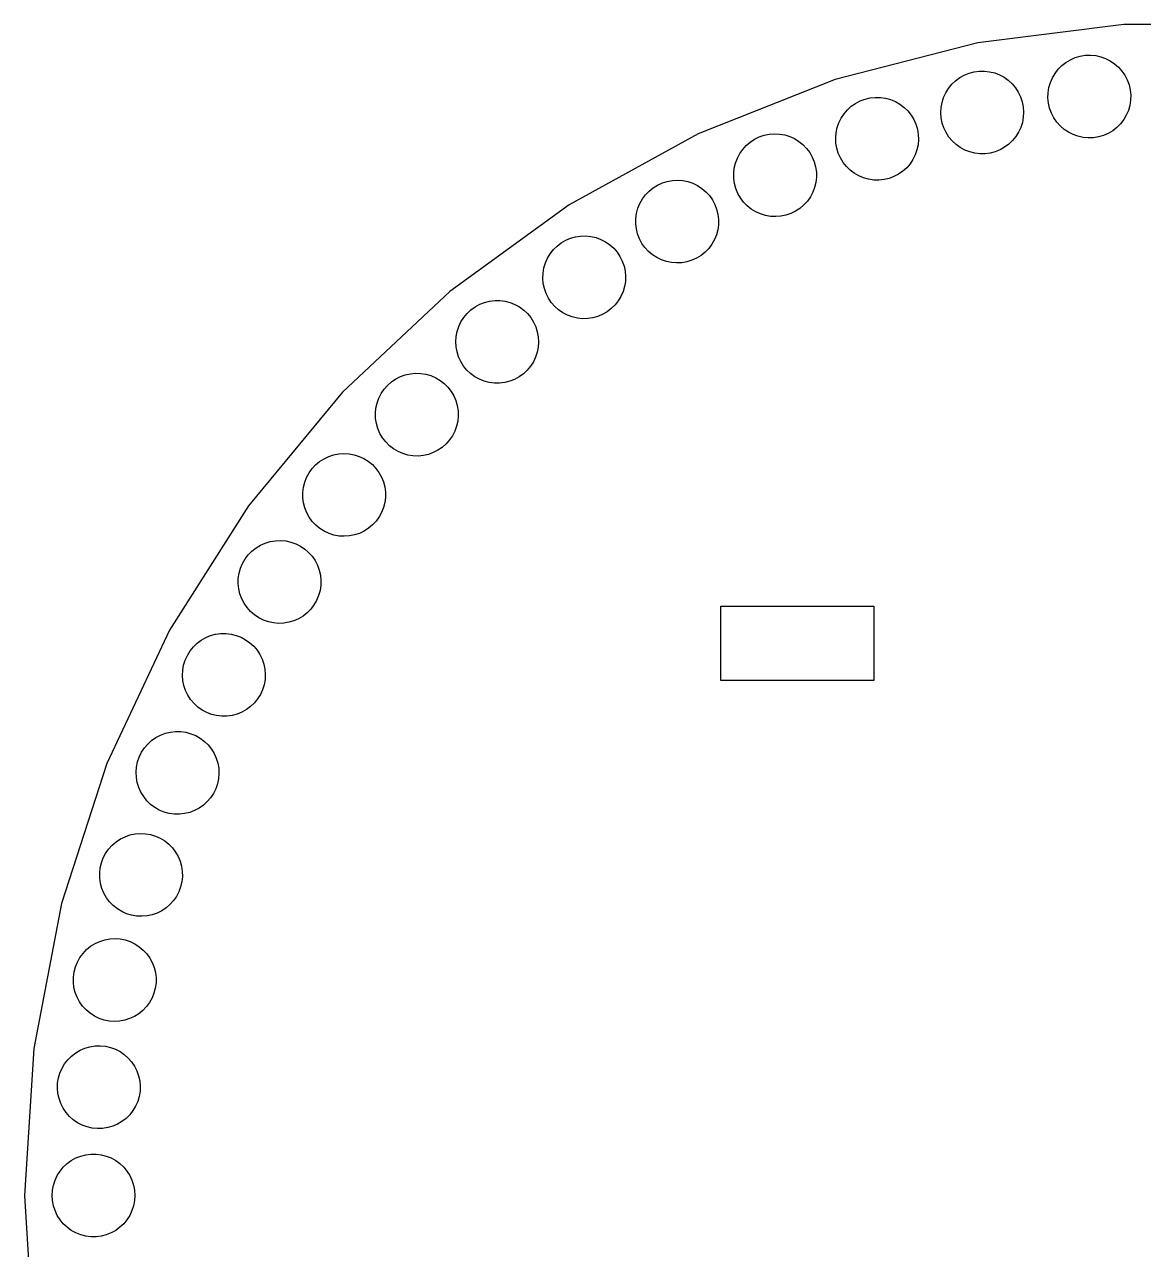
# Model space of a CAD drawing. Header units: metres. Extents: x -42 to 42, y -42 to 105.
# Drawn here: x -42.5 to -1.96, y -1.96 to 42.42 of the extents above; entities that cross this region are included whole.
import ezdxf

# ---------------------------------------------------------------- set-up
doc = ezdxf.new("R2010")
doc.units = ezdxf.units.M

msp = doc.modelspace()

# ---------------------------------------------------------------- linework, layer by layer
for p, q in [((-2.66859, 42.4161), (-7.9637, 41.7472)), ((2.66859, 42.4161), (-2.66859, 42.4161)), ((-7.9637, 41.7472), (-13.1332, 40.4199)), ((-4.43433, 41.2167), (-4.25363, 41.27)), ((-4.25363, 41.27), (-4.0677, 41.3002)), ((-4.0677, 41.3002), (-3.87946, 41.3068)), ((-3.87946, 41.3068), (-3.69185, 41.2898)), ((-3.69185, 41.2898), (-3.50786, 41.2495)), ((-5.04973, 40.7949), (-4.91705, 40.9286)), ((-4.91705, 40.9286), (-4.76866, 41.0447)), ((-4.76866, 41.0447), (-4.6069, 41.1412)), ((-4.6069, 41.1412), (-4.43433, 41.2167)), ((-3.50786, 41.2495), (-3.33037, 41.1863)), ((-3.33037, 41.1863), (-3.16219, 41.1015)), ((-3.16219, 41.1015), (-3.00598, 40.9962)), ((-3.00598, 40.9962), (-2.8642, 40.8722)), ((-2.8642, 40.8722), (-2.73906, 40.7314)), ((-13.1332, 40.4199), (-18.0956, 38.4551)), ((-8.76878, 40.3796), (-8.61726, 40.4915)), ((-8.61726, 40.4915), (-8.45291, 40.5836)), ((-8.45291, 40.5836), (-8.27832, 40.6543)), ((-8.27832, 40.6543), (-8.09624, 40.7026)), ((-8.09624, 40.7026), (-7.90955, 40.7277)), ((-7.90955, 40.7277), (-7.72118, 40.7291)), ((-7.72118, 40.7291), (-7.53412, 40.707)), ((-7.53412, 40.707), (-7.3513, 40.6616)), ((-7.3513, 40.6616), (-7.17561, 40.5936)), ((-7.17561, 40.5936), (-7.00984, 40.5042)), ((-7.00984, 40.5042), (-6.85658, 40.3947)), ((-6.85658, 40.3947), (-6.71825, 40.2668)), ((-5.33398, 40.3099), (-5.25986, 40.4831)), ((-5.25986, 40.4831), (-5.1646, 40.6456)), ((-5.1646, 40.6456), (-5.04973, 40.7949)), ((-2.73906, 40.7314), (-2.63257, 40.576)), ((-2.63257, 40.576), (-2.5464, 40.4085)), ((-2.5464, 40.4085), (-2.48189, 40.2315)), ((-9.20256, 39.7726), (-9.1237, 39.9437)), ((-9.1237, 39.9437), (-9.02402, 40.1035)), ((-9.02402, 40.1035), (-8.90509, 40.2496)), ((-8.90509, 40.2496), (-8.76878, 40.3796)), ((-6.71825, 40.2668), (-6.59705, 40.1226)), ((-6.59705, 40.1226), (-6.49486, 39.9643)), ((-6.49486, 39.9643), (-6.41331, 39.7945)), ((-5.41974, 39.7544), (-5.41457, 39.9427)), ((-5.41457, 39.9427), (-5.38583, 40.1288)), ((-5.38583, 40.1288), (-5.33398, 40.3099)), ((-2.48189, 40.2315), (-2.44008, 40.0479)), ((-2.44008, 40.0479), (-2.42162, 39.8604)), ((-12.5446, 39.4519), (-12.3901, 39.5596)), ((-12.3901, 39.5596), (-12.2233, 39.6471)), ((-12.2233, 39.6471), (-12.0468, 39.713)), ((-12.0468, 39.713), (-11.8635, 39.7563)), ((-11.8635, 39.7563), (-11.6761, 39.7762)), ((-11.6761, 39.7762), (-11.4878, 39.7725)), ((-11.4878, 39.7725), (-11.3014, 39.7452)), ((-11.3014, 39.7452), (-11.1199, 39.6948)), ((-11.1199, 39.6948), (-10.9462, 39.622)), ((-10.9462, 39.622), (-10.7829, 39.5281)), ((-10.7829, 39.5281), (-10.6327, 39.4144)), ((-9.29321, 39.4077), (-9.25937, 39.593)), ((-9.25937, 39.593), (-9.20256, 39.7726)), ((-6.41331, 39.7945), (-6.3537, 39.6158)), ((-6.3537, 39.6158), (-6.31696, 39.4311)), ((-5.40128, 39.5669), (-5.41974, 39.7544)), ((-5.35947, 39.3832), (-5.40128, 39.5669)), ((-2.42679, 39.6721), (-2.45554, 39.4859)), ((-2.42162, 39.8604), (-2.42679, 39.6721)), ((-12.9114, 39.0259), (-12.8074, 39.1829)), ((-12.8074, 39.1829), (-12.6845, 39.3257)), ((-12.6845, 39.3257), (-12.5446, 39.4519)), ((-10.6327, 39.4144), (-10.498, 39.2828)), ((-10.498, 39.2828), (-10.3808, 39.1353)), ((-10.3808, 39.1353), (-10.283, 38.9743)), ((-9.30356, 39.2196), (-9.29321, 39.4077)), ((-9.29025, 39.0317), (-9.30356, 39.2196)), ((-6.314, 39.0551), (-6.34784, 38.8698)), ((-6.31696, 39.4311), (-6.30365, 39.2432)), ((-6.30365, 39.2432), (-6.314, 39.0551)), ((-5.29495, 39.2063), (-5.35947, 39.3832)), ((-5.20879, 39.0388), (-5.29495, 39.2063)), ((-2.5815, 39.1317), (-2.67676, 38.9691)), ((-2.50737, 39.3048), (-2.5815, 39.1317)), ((-2.45554, 39.4859), (-2.50737, 39.3048)), ((-13.0956, 38.4948), (-13.0567, 38.6791)), ((-13.0567, 38.6791), (-12.9949, 38.8571)), ((-12.9949, 38.8571), (-12.9114, 39.0259)), ((-10.283, 38.9743), (-10.2061, 38.8023)), ((-10.2061, 38.8023), (-10.1515, 38.622)), ((-10.1515, 38.622), (-10.1198, 38.4364)), ((-9.25351, 38.847), (-9.29025, 39.0317)), ((-9.19389, 38.6683), (-9.25351, 38.847)), ((-9.11235, 38.4985), (-9.19389, 38.6683)), ((-6.40465, 38.6902), (-6.48351, 38.5191)), ((-6.34784, 38.8698), (-6.40465, 38.6902)), ((-5.10229, 38.8834), (-5.20879, 39.0388)), ((-4.97716, 38.7426), (-5.10229, 38.8834)), ((-4.83537, 38.6185), (-4.97716, 38.7426)), ((-4.67917, 38.5133), (-4.83537, 38.6185)), ((-2.9243, 38.6861), (-3.07269, 38.5701)), ((-2.79163, 38.8198), (-2.9243, 38.6861)), ((-2.67676, 38.9691), (-2.79163, 38.8198)), ((-18.0956, 38.4551), (-22.7726, 35.8839)), ((-16.208, 38.1547), (-16.0505, 38.2581)), ((-16.0505, 38.2581), (-15.8813, 38.341)), ((-15.8813, 38.341), (-15.7031, 38.402)), ((-15.7031, 38.402), (-15.5187, 38.4402)), ((-15.5187, 38.4402), (-15.3309, 38.455)), ((-15.3309, 38.455), (-15.1427, 38.4461)), ((-15.1427, 38.4461), (-14.9572, 38.4137)), ((-14.9572, 38.4137), (-14.7771, 38.3583)), ((-14.7771, 38.3583), (-14.6054, 38.2808)), ((-14.6054, 38.2808), (-14.4448, 38.1824)), ((-14.4448, 38.1824), (-14.2978, 38.0646)), ((-13.1111, 38.3071), (-13.0956, 38.4948)), ((-13.103, 38.1189), (-13.1111, 38.3071)), ((-10.1117, 38.2482), (-10.1272, 38.0604)), ((-10.1198, 38.4364), (-10.1117, 38.2482)), ((-9.01016, 38.3402), (-9.11235, 38.4985)), ((-8.88896, 38.196), (-9.01016, 38.3402)), ((-8.75064, 38.0682), (-8.88896, 38.196)), ((-6.70212, 38.2132), (-6.83842, 38.0832)), ((-6.58319, 38.3593), (-6.70212, 38.2132)), ((-6.48351, 38.5191), (-6.58319, 38.3593)), ((-4.51099, 38.4284), (-4.67917, 38.5133)), ((-4.33351, 38.3653), (-4.51099, 38.4284)), ((-4.14951, 38.3249), (-4.33351, 38.3653)), ((-3.9619, 38.308), (-4.14951, 38.3249)), ((-3.77365, 38.3146), (-3.9619, 38.308)), ((-3.58772, 38.3448), (-3.77365, 38.3146)), ((-3.40703, 38.3981), (-3.58772, 38.3448)), ((-3.23445, 38.4736), (-3.40703, 38.3981)), ((-3.07269, 38.5701), (-3.23445, 38.4736)), ((-16.6744, 37.5724), (-16.5863, 37.7389)), ((-16.5863, 37.7389), (-16.478, 37.893)), ((-16.478, 37.893), (-16.3512, 38.0324)), ((-16.3512, 38.0324), (-16.208, 38.1547)), ((-14.2978, 38.0646), (-14.1667, 37.9294)), ((-14.1667, 37.9294), (-14.0536, 37.7787)), ((-14.0536, 37.7787), (-13.9603, 37.6151)), ((-13.0713, 37.9332), (-13.103, 38.1189)), ((-13.0166, 37.7529), (-13.0713, 37.9332)), ((-12.9398, 37.5809), (-13.0166, 37.7529)), ((-10.1661, 37.8761), (-10.2278, 37.6981)), ((-10.1272, 38.0604), (-10.1661, 37.8761)), ((-8.59737, 37.9586), (-8.75064, 38.0682)), ((-8.43159, 37.8692), (-8.59737, 37.9586)), ((-8.25591, 37.8012), (-8.43159, 37.8692)), ((-8.07309, 37.7558), (-8.25591, 37.8012)), ((-7.88603, 37.7337), (-8.07309, 37.7558)), ((-7.69766, 37.7352), (-7.88603, 37.7337)), ((-7.51097, 37.7602), (-7.69766, 37.7352)), ((-7.32889, 37.8085), (-7.51097, 37.7602)), ((-7.1543, 37.8792), (-7.32889, 37.8085)), ((-6.98994, 37.9713), (-7.1543, 37.8792)), ((-6.83842, 38.0832), (-6.98994, 37.9713)), ((-16.785, 37.2131), (-16.741, 37.3962)), ((-16.741, 37.3962), (-16.6744, 37.5724)), ((-13.9603, 37.6151), (-13.8882, 37.4411)), ((-13.8882, 37.4411), (-13.8385, 37.2594)), ((-12.842, 37.4199), (-12.9398, 37.5809)), ((-12.7248, 37.2724), (-12.842, 37.4199)), ((-10.4154, 37.3723), (-10.5383, 37.2295)), ((-10.3114, 37.5293), (-10.4154, 37.3723)), ((-10.2278, 37.6981), (-10.3114, 37.5293)), ((-16.8057, 37.0258), (-16.785, 37.2131)), ((-16.8027, 36.8375), (-16.8057, 37.0258)), ((-16.7762, 36.651), (-16.8027, 36.8375)), ((-13.8385, 37.2594), (-13.812, 37.0729)), ((-13.809, 36.8845), (-13.8297, 36.6973)), ((-13.812, 37.0729), (-13.809, 36.8845)), ((-12.59, 37.1408), (-12.7248, 37.2724)), ((-12.4398, 37.0271), (-12.59, 37.1408)), ((-12.2766, 36.9332), (-12.4398, 37.0271)), ((-12.1028, 36.8604), (-12.2766, 36.9332)), ((-11.9213, 36.81), (-12.1028, 36.8604)), ((-11.1759, 36.8422), (-11.3593, 36.7989)), ((-10.9995, 36.9081), (-11.1759, 36.8422)), ((-10.8327, 36.9956), (-10.9995, 36.9081)), ((-10.6781, 37.1033), (-10.8327, 36.9956)), ((-10.5383, 37.2295), (-10.6781, 37.1033)), ((-19.8697, 36.3823), (-19.7232, 36.5007)), ((-19.7232, 36.5007), (-19.563, 36.5997)), ((-19.563, 36.5997), (-19.3916, 36.6779)), ((-19.3916, 36.6779), (-19.2118, 36.734)), ((-19.2118, 36.734), (-19.0263, 36.7671)), ((-19.0263, 36.7671), (-18.8382, 36.7767)), ((-18.8382, 36.7767), (-18.6503, 36.7627)), ((-18.6503, 36.7627), (-18.4657, 36.7252)), ((-18.4657, 36.7252), (-18.2873, 36.6649)), ((-18.2873, 36.6649), (-18.1178, 36.5827)), ((-18.1178, 36.5827), (-17.9599, 36.4799)), ((-17.9599, 36.4799), (-17.8162, 36.3581)), ((-16.7265, 36.4693), (-16.7762, 36.651)), ((-16.6544, 36.2953), (-16.7265, 36.4693)), ((-13.8736, 36.5141), (-13.9402, 36.3379)), ((-13.8297, 36.6973), (-13.8736, 36.5141)), ((-11.7349, 36.7827), (-11.9213, 36.81)), ((-11.5466, 36.779), (-11.7349, 36.7827)), ((-11.3593, 36.7989), (-11.5466, 36.779)), ((-20.2055, 35.9315), (-20.1128, 36.0954)), ((-20.1128, 36.0954), (-20.0003, 36.2465)), ((-20.0003, 36.2465), (-19.8697, 36.3823)), ((-17.8162, 36.3581), (-17.6889, 36.2193)), ((-17.6889, 36.2193), (-17.58, 36.0656)), ((-17.58, 36.0656), (-17.4912, 35.8995)), ((-16.561, 36.1316), (-16.6544, 36.2953)), ((-16.4479, 35.981), (-16.561, 36.1316)), ((-16.3168, 35.8457), (-16.4479, 35.981)), ((-14.1367, 36.0173), (-14.2635, 35.878)), ((-14.0284, 36.1714), (-14.1367, 36.0173)), ((-13.9402, 36.3379), (-14.0284, 36.1714)), ((-22.7726, 35.8839), (-27.0905, 32.7468)), ((-20.3517, 35.3887), (-20.3259, 35.5753)), ((-20.3259, 35.5753), (-20.2769, 35.7571)), ((-20.2769, 35.7571), (-20.2055, 35.9315)), ((-17.4912, 35.8995), (-17.4239, 35.7235)), ((-17.4239, 35.7235), (-17.3792, 35.5405)), ((-17.3792, 35.5405), (-17.3578, 35.3534)), ((-16.1698, 35.728), (-16.3168, 35.8457)), ((-16.0092, 35.6295), (-16.1698, 35.728)), ((-15.8375, 35.552), (-16.0092, 35.6295)), ((-15.6575, 35.4966), (-15.8375, 35.552)), ((-14.9115, 35.5083), (-15.096, 35.4701)), ((-14.7333, 35.5694), (-14.9115, 35.5083)), ((-14.5641, 35.6522), (-14.7333, 35.5694)), ((-14.4067, 35.7556), (-14.5641, 35.6522)), ((-14.2635, 35.878), (-14.4067, 35.7556)), ((-20.3539, 35.2003), (-20.3517, 35.3887)), ((-20.3325, 35.0132), (-20.3539, 35.2003)), ((-17.36, 35.165), (-17.3858, 34.9784)), ((-17.3578, 35.3534), (-17.36, 35.165)), ((-15.4719, 35.4642), (-15.6575, 35.4966)), ((-15.2838, 35.4554), (-15.4719, 35.4642)), ((-15.096, 35.4701), (-15.2838, 35.4554)), ((-22.8933, 34.6006), (-22.7198, 34.674)), ((-22.7198, 34.674), (-22.5385, 34.7252)), ((-22.5385, 34.7252), (-22.3522, 34.7532)), ((-22.3522, 34.7532), (-22.1639, 34.7576)), ((-22.1639, 34.7576), (-21.9765, 34.7384)), ((-21.9765, 34.7384), (-21.793, 34.6959)), ((-21.793, 34.6959), (-21.6163, 34.6307)), ((-21.6163, 34.6307), (-21.4491, 34.5439)), ((-20.2878, 34.8302), (-20.3325, 35.0132)), ((-20.2205, 34.6542), (-20.2878, 34.8302)), ((-20.1317, 34.4881), (-20.2205, 34.6542)), ((-17.5062, 34.6222), (-17.5989, 34.4582)), ((-17.4348, 34.7965), (-17.5062, 34.6222)), ((-17.3858, 34.9784), (-17.4348, 34.7965)), ((-23.4568, 34.1116), (-23.3401, 34.2596)), ((-23.3401, 34.2596), (-23.2059, 34.3917)), ((-23.2059, 34.3917), (-23.0562, 34.506)), ((-23.0562, 34.506), (-22.8933, 34.6006)), ((-21.4491, 34.5439), (-21.2942, 34.4368)), ((-21.2942, 34.4368), (-21.1538, 34.3111)), ((-21.1538, 34.3111), (-21.0304, 34.1688)), ((-20.0228, 34.3344), (-20.1317, 34.4881)), ((-19.8955, 34.1956), (-20.0228, 34.3344)), ((-19.7518, 34.0738), (-19.8955, 34.1956)), ((-17.842, 34.1714), (-17.9885, 34.053)), ((-17.7114, 34.3072), (-17.842, 34.1714)), ((-17.5989, 34.4582), (-17.7114, 34.3072)), ((-23.6841, 33.5975), (-23.6301, 33.778)), ((-23.6301, 33.778), (-23.5539, 33.9502)), ((-23.5539, 33.9502), (-23.4568, 34.1116)), ((-21.0304, 34.1688), (-20.9257, 34.0122)), ((-20.9257, 34.0122), (-20.8415, 33.8437)), ((-20.8415, 33.8437), (-20.7791, 33.6659)), ((-19.5939, 33.971), (-19.7518, 34.0738)), ((-19.4244, 33.8888), (-19.5939, 33.971)), ((-19.246, 33.8285), (-19.4244, 33.8888)), ((-19.0614, 33.791), (-19.246, 33.8285)), ((-18.8735, 33.7769), (-19.0614, 33.791)), ((-18.6854, 33.7866), (-18.8735, 33.7769)), ((-18.5, 33.8197), (-18.6854, 33.7866)), ((-18.3201, 33.8758), (-18.5, 33.8197)), ((-18.1488, 33.954), (-18.3201, 33.8758)), ((-17.9885, 34.053), (-18.1488, 33.954)), ((-23.7224, 33.2234), (-23.715, 33.4117)), ((-23.715, 33.4117), (-23.6841, 33.5975)), ((-20.7791, 33.6659), (-20.7395, 33.4818)), ((-20.7395, 33.4818), (-20.7232, 33.2941)), ((-20.7232, 33.2941), (-20.7306, 33.1059)), ((-23.7061, 33.0358), (-23.7224, 33.2234)), ((-23.6665, 32.8516), (-23.7061, 33.0358)), ((-23.6041, 32.6739), (-23.6665, 32.8516)), ((-20.7615, 32.9201), (-20.8155, 32.7396)), ((-20.7306, 33.1059), (-20.7615, 32.9201)), ((-27.0905, 32.7468), (-30.9812, 29.0932)), ((-25.8336, 32.3488), (-25.651, 32.3949)), ((-25.651, 32.3949), (-25.464, 32.4178)), ((-25.464, 32.4178), (-25.2757, 32.4171)), ((-25.2757, 32.4171), (-25.0889, 32.3927)), ((-23.5199, 32.5054), (-23.6041, 32.6739)), ((-23.4152, 32.3488), (-23.5199, 32.5054)), ((-20.9888, 32.4059), (-21.1055, 32.258)), ((-20.8917, 32.5673), (-20.9888, 32.4059)), ((-20.8155, 32.7396), (-20.8917, 32.5673)), ((-26.5858, 31.8069), (-26.4651, 31.9515)), ((-26.4651, 31.9515), (-26.3273, 32.0799)), ((-26.3273, 32.0799), (-26.1745, 32.19)), ((-26.1745, 32.19), (-26.0091, 32.2802)), ((-26.0091, 32.2802), (-25.8336, 32.3488)), ((-25.0889, 32.3927), (-24.9066, 32.3452)), ((-24.9066, 32.3452), (-24.7317, 32.2751)), ((-24.7317, 32.2751), (-24.567, 32.1837)), ((-24.567, 32.1837), (-24.4151, 32.0724)), ((-24.4151, 32.0724), (-24.2782, 31.9429)), ((-23.2918, 32.2065), (-23.4152, 32.3488)), ((-23.1514, 32.0808), (-23.2918, 32.2065)), ((-22.9965, 31.9737), (-23.1514, 32.0808)), ((-22.8293, 31.8869), (-22.9965, 31.9737)), ((-21.3895, 32.0116), (-21.5523, 31.917)), ((-21.2397, 32.1259), (-21.3895, 32.0116)), ((-21.1055, 32.258), (-21.2397, 32.1259)), ((-26.7682, 31.4781), (-26.6873, 31.6482)), ((-26.6873, 31.6482), (-26.5858, 31.8069)), ((-24.2782, 31.9429), (-24.1588, 31.7973)), ((-24.1588, 31.7973), (-24.0584, 31.6379)), ((-24.0584, 31.6379), (-23.9789, 31.4671)), ((-22.6526, 31.8217), (-22.8293, 31.8869)), ((-22.4691, 31.7791), (-22.6526, 31.8217)), ((-22.2817, 31.7599), (-22.4691, 31.7791)), ((-22.0934, 31.7644), (-22.2817, 31.7599)), ((-21.9071, 31.7924), (-22.0934, 31.7644)), ((-21.7258, 31.8435), (-21.9071, 31.7924)), ((-21.5523, 31.917), (-21.7258, 31.8435)), ((-26.8757, 30.9263), (-26.8631, 31.1143)), ((-26.8631, 31.1143), (-26.8271, 31.2991)), ((-26.8271, 31.2991), (-26.7682, 31.4781)), ((-23.9789, 31.4671), (-23.9214, 31.2877)), ((-23.9214, 31.2877), (-23.8868, 31.1026)), ((-23.8868, 31.1026), (-23.8757, 30.9145)), ((-26.8646, 30.7383), (-26.8757, 30.9263)), ((-26.83, 30.5531), (-26.8646, 30.7383)), ((-23.8883, 30.7266), (-23.9243, 30.5417)), ((-23.8757, 30.9145), (-23.8883, 30.7266)), ((-26.7726, 30.3737), (-26.83, 30.5531)), ((-26.693, 30.2029), (-26.7726, 30.3737)), ((-26.5927, 30.0435), (-26.693, 30.2029)), ((-24.0641, 30.1926), (-24.1657, 30.034)), ((-23.9832, 30.3627), (-24.0641, 30.1926)), ((-23.9243, 30.5417), (-23.9832, 30.3627)), ((-28.7027, 29.7247), (-28.5189, 29.7658)), ((-28.5189, 29.7658), (-28.3314, 29.7835)), ((-28.3314, 29.7835), (-28.1431, 29.7776)), ((-28.1431, 29.7776), (-27.957, 29.7481)), ((-27.957, 29.7481), (-27.7762, 29.6956)), ((-26.4732, 29.8979), (-26.5927, 30.0435)), ((-26.3364, 29.7684), (-26.4732, 29.8979)), ((-26.1844, 29.6571), (-26.3364, 29.7684)), ((-24.4241, 29.7609), (-24.577, 29.6508)), ((-24.2863, 29.8893), (-24.4241, 29.7609)), ((-24.1657, 30.034), (-24.2863, 29.8893)), ((-29.4695, 29.2036), (-29.3449, 29.3449)), ((-29.3449, 29.3449), (-29.2036, 29.4695)), ((-29.2036, 29.4695), (-29.0478, 29.5754)), ((-29.0478, 29.5754), (-28.88, 29.6609)), ((-28.88, 29.6609), (-28.7027, 29.7247)), ((-27.7762, 29.6956), (-27.6033, 29.6208)), ((-27.6033, 29.6208), (-27.4411, 29.5249)), ((-27.4411, 29.5249), (-27.2923, 29.4094)), ((-27.2923, 29.4094), (-27.1591, 29.2762)), ((-26.0197, 29.5657), (-26.1844, 29.6571)), ((-25.8448, 29.4957), (-26.0197, 29.5657)), ((-25.6626, 29.4481), (-25.8448, 29.4957)), ((-25.4758, 29.4238), (-25.6626, 29.4481)), ((-25.2874, 29.423), (-25.4758, 29.4238)), ((-25.1004, 29.4459), (-25.2874, 29.423)), ((-24.9178, 29.492), (-25.1004, 29.4459)), ((-24.7424, 29.5607), (-24.9178, 29.492)), ((-24.577, 29.6508), (-24.7424, 29.5607)), ((-30.9812, 29.0932), (-34.3832, 24.9809)), ((-29.7247, 28.7027), (-29.6609, 28.88)), ((-29.6609, 28.88), (-29.5754, 29.0478)), ((-29.5754, 29.0478), (-29.4695, 29.2036)), ((-27.1591, 29.2762), (-27.0436, 29.1274)), ((-27.0436, 29.1274), (-26.9478, 28.9653)), ((-26.9478, 28.9653), (-26.8729, 28.7924)), ((-29.7835, 28.3314), (-29.7658, 28.5189)), ((-29.7658, 28.5189), (-29.7247, 28.7027)), ((-26.8729, 28.7924), (-26.8204, 28.6115)), ((-26.8204, 28.6115), (-26.7909, 28.4254)), ((-26.7909, 28.4254), (-26.785, 28.2372)), ((-29.7776, 28.1431), (-29.7835, 28.3314)), ((-29.7481, 27.957), (-29.7776, 28.1431)), ((-29.6956, 27.7762), (-29.7481, 27.957)), ((-26.8027, 28.0496), (-26.8438, 27.8658)), ((-26.785, 28.2372), (-26.8027, 28.0496)), ((-29.6208, 27.6033), (-29.6956, 27.7762)), ((-29.5249, 27.4411), (-29.6208, 27.6033)), ((-26.9931, 27.5207), (-27.099, 27.3649)), ((-26.9076, 27.6885), (-26.9931, 27.5207)), ((-26.8438, 27.8658), (-26.9076, 27.6885)), ((-29.4094, 27.2923), (-29.5249, 27.4411)), ((-29.2762, 27.1591), (-29.4094, 27.2923)), ((-29.1274, 27.0436), (-29.2762, 27.1591)), ((-27.3649, 27.099), (-27.5207, 26.9931)), ((-27.2236, 27.2236), (-27.3649, 27.099)), ((-27.099, 27.3649), (-27.2236, 27.2236)), ((-31.8069, 26.5858), (-31.6482, 26.6873)), ((-31.6482, 26.6873), (-31.4781, 26.7682)), ((-31.4781, 26.7682), (-31.2991, 26.8271)), ((-31.2991, 26.8271), (-31.1143, 26.8631)), ((-31.1143, 26.8631), (-30.9263, 26.8757)), ((-30.9263, 26.8757), (-30.7383, 26.8646)), ((-30.7383, 26.8646), (-30.5531, 26.83)), ((-30.5531, 26.83), (-30.3737, 26.7726)), ((-30.3737, 26.7726), (-30.2029, 26.693)), ((-30.2029, 26.693), (-30.0435, 26.5927)), ((-28.9653, 26.9478), (-29.1274, 27.0436)), ((-28.7924, 26.8729), (-28.9653, 26.9478)), ((-28.6115, 26.8204), (-28.7924, 26.8729)), ((-28.4254, 26.7909), (-28.6115, 26.8204)), ((-28.2372, 26.785), (-28.4254, 26.7909)), ((-28.0496, 26.8027), (-28.2372, 26.785)), ((-27.8658, 26.8438), (-28.0496, 26.8027)), ((-27.6885, 26.9076), (-27.8658, 26.8438)), ((-27.5207, 26.9931), (-27.6885, 26.9076)), ((-32.19, 26.1745), (-32.0799, 26.3273)), ((-32.0799, 26.3273), (-31.9515, 26.4651)), ((-31.9515, 26.4651), (-31.8069, 26.5858)), ((-30.0435, 26.5927), (-29.8979, 26.4732)), ((-29.8979, 26.4732), (-29.7684, 26.3364)), ((-29.7684, 26.3364), (-29.6571, 26.1844)), ((-29.6571, 26.1844), (-29.5657, 26.0197)), ((-32.3949, 25.651), (-32.3488, 25.8336)), ((-32.3488, 25.8336), (-32.2802, 26.0091)), ((-32.2802, 26.0091), (-32.19, 26.1745)), ((-29.5657, 26.0197), (-29.4957, 25.8448)), ((-29.4957, 25.8448), (-29.4481, 25.6626)), ((-32.4178, 25.464), (-32.3949, 25.651)), ((-32.4171, 25.2757), (-32.4178, 25.464)), ((-29.4481, 25.6626), (-29.4238, 25.4758)), ((-29.4238, 25.4758), (-29.423, 25.2874)), ((-34.3832, 24.9809), (-37.243, 20.4745)), ((-32.3927, 25.0889), (-32.4171, 25.2757)), ((-32.3452, 24.9066), (-32.3927, 25.0889)), ((-32.2751, 24.7317), (-32.3452, 24.9066)), ((-29.492, 24.9178), (-29.5607, 24.7424)), ((-29.4459, 25.1004), (-29.492, 24.9178)), ((-29.423, 25.2874), (-29.4459, 25.1004)), ((-32.1837, 24.567), (-32.2751, 24.7317)), ((-32.0724, 24.4151), (-32.1837, 24.567)), ((-31.9429, 24.2782), (-32.0724, 24.4151)), ((-29.7609, 24.4241), (-29.8893, 24.2863)), ((-29.6508, 24.577), (-29.7609, 24.4241)), ((-29.5607, 24.7424), (-29.6508, 24.577)), ((-31.7973, 24.1588), (-31.9429, 24.2782)), ((-31.6379, 24.0584), (-31.7973, 24.1588)), ((-31.4671, 23.9789), (-31.6379, 24.0584)), ((-31.2877, 23.9214), (-31.4671, 23.9789)), ((-30.3627, 23.9832), (-30.5417, 23.9243)), ((-30.1926, 24.0641), (-30.3627, 23.9832)), ((-30.034, 24.1657), (-30.1926, 24.0641)), ((-29.8893, 24.2863), (-30.034, 24.1657)), ((-34.1116, 23.4568), (-33.9502, 23.5539)), ((-33.9502, 23.5539), (-33.778, 23.6301)), ((-33.778, 23.6301), (-33.5975, 23.6841)), ((-33.5975, 23.6841), (-33.4117, 23.715)), ((-33.4117, 23.715), (-33.2234, 23.7224)), ((-33.2234, 23.7224), (-33.0358, 23.7061)), ((-33.0358, 23.7061), (-32.8516, 23.6665)), ((-32.8516, 23.6665), (-32.6739, 23.6041)), ((-32.6739, 23.6041), (-32.5054, 23.5199)), ((-32.5054, 23.5199), (-32.3488, 23.4152)), ((-31.1026, 23.8868), (-31.2877, 23.9214)), ((-30.9145, 23.8757), (-31.1026, 23.8868)), ((-30.7266, 23.8883), (-30.9145, 23.8757)), ((-30.5417, 23.9243), (-30.7266, 23.8883)), ((-34.506, 23.0562), (-34.3917, 23.2059)), ((-34.3917, 23.2059), (-34.2596, 23.3401)), ((-34.2596, 23.3401), (-34.1116, 23.4568)), ((-32.3488, 23.4152), (-32.2065, 23.2918)), ((-32.2065, 23.2918), (-32.0808, 23.1514)), ((-32.0808, 23.1514), (-31.9737, 22.9965)), ((-34.7252, 22.5385), (-34.674, 22.7198)), ((-34.674, 22.7198), (-34.6006, 22.8933)), ((-34.6006, 22.8933), (-34.506, 23.0562)), ((-31.9737, 22.9965), (-31.8869, 22.8293)), ((-31.8869, 22.8293), (-31.8217, 22.6526)), ((-31.8217, 22.6526), (-31.7791, 22.4691)), ((-34.7576, 22.1639), (-34.7532, 22.3522)), ((-34.7532, 22.3522), (-34.7252, 22.5385)), ((-31.7791, 22.4691), (-31.7599, 22.2817)), ((-31.7599, 22.2817), (-31.7644, 22.0934)), ((-34.7384, 21.9765), (-34.7576, 22.1639)), ((-34.6959, 21.793), (-34.7384, 21.9765)), ((-34.6307, 21.6163), (-34.6959, 21.793)), ((-31.7924, 21.9071), (-31.8435, 21.7258)), ((-31.7644, 22.0934), (-31.7924, 21.9071)), ((-34.5439, 21.4491), (-34.6307, 21.6163)), ((-34.4368, 21.2942), (-34.5439, 21.4491)), ((-32.0116, 21.3895), (-32.1259, 21.2397)), ((-31.917, 21.5523), (-32.0116, 21.3895)), ((-31.8435, 21.7258), (-31.917, 21.5523)), ((-17.27, 18.655), (-17.27, 21.345)), ((-17.27, 21.345), (-11.73, 21.345)), ((-11.73, 21.345), (-11.73, 18.655)), ((-34.3111, 21.1538), (-34.4368, 21.2942)), ((-34.1688, 21.0304), (-34.3111, 21.1538)), ((-34.0122, 20.9257), (-34.1688, 21.0304)), ((-33.8437, 20.8415), (-34.0122, 20.9257)), ((-32.5673, 20.8917), (-32.7396, 20.8155)), ((-32.4059, 20.9888), (-32.5673, 20.8917)), ((-32.258, 21.1055), (-32.4059, 20.9888)), ((-32.1259, 21.2397), (-32.258, 21.1055)), ((-37.243, 20.4745), (-39.5155, 15.6453)), ((-33.6659, 20.7791), (-33.8437, 20.8415)), ((-33.4818, 20.7395), (-33.6659, 20.7791)), ((-33.2941, 20.7232), (-33.4818, 20.7395)), ((-33.1059, 20.7306), (-33.2941, 20.7232)), ((-32.9201, 20.7615), (-33.1059, 20.7306)), ((-32.7396, 20.8155), (-32.9201, 20.7615)), ((-36.3823, 19.8697), (-36.2465, 20.0003)), ((-36.2465, 20.0003), (-36.0954, 20.1128)), ((-36.0954, 20.1128), (-35.9315, 20.2055)), ((-35.9315, 20.2055), (-35.7571, 20.2769)), ((-35.7571, 20.2769), (-35.5753, 20.3259)), ((-35.5753, 20.3259), (-35.3887, 20.3517)), ((-35.3887, 20.3517), (-35.2003, 20.3539)), ((-35.2003, 20.3539), (-35.0132, 20.3325)), ((-35.0132, 20.3325), (-34.8302, 20.2878)), ((-34.8302, 20.2878), (-34.6542, 20.2205)), ((-34.6542, 20.2205), (-34.4881, 20.1317)), ((-34.4881, 20.1317), (-34.3344, 20.0228)), ((-34.3344, 20.0228), (-34.1956, 19.8955)), ((-36.6779, 19.3916), (-36.5997, 19.563)), ((-36.5997, 19.563), (-36.5007, 19.7232)), ((-36.5007, 19.7232), (-36.3823, 19.8697)), ((-34.1956, 19.8955), (-34.0738, 19.7518)), ((-34.0738, 19.7518), (-33.971, 19.5939)), ((-33.971, 19.5939), (-33.8888, 19.4244)), ((-36.7671, 19.0263), (-36.734, 19.2118)), ((-36.734, 19.2118), (-36.6779, 19.3916)), ((-33.8888, 19.4244), (-33.8285, 19.246)), ((-33.8285, 19.246), (-33.791, 19.0614)), ((-36.7767, 18.8382), (-36.7671, 19.0263)), ((-36.7627, 18.6503), (-36.7767, 18.8382)), ((-36.7252, 18.4657), (-36.7627, 18.6503)), ((-33.7866, 18.6854), (-33.8197, 18.5)), ((-33.791, 19.0614), (-33.7769, 18.8735)), ((-33.7769, 18.8735), (-33.7866, 18.6854)), ((-11.73, 18.655), (-17.27, 18.655)), ((-36.6649, 18.2873), (-36.7252, 18.4657)), ((-36.5827, 18.1178), (-36.6649, 18.2873)), ((-33.8758, 18.3201), (-33.954, 18.1488)), ((-33.8197, 18.5), (-33.8758, 18.3201)), ((-36.4799, 17.9599), (-36.5827, 18.1178)), ((-36.3581, 17.8162), (-36.4799, 17.9599)), ((-36.2193, 17.6889), (-36.3581, 17.8162)), ((-34.1714, 17.842), (-34.3072, 17.7114)), ((-34.053, 17.9885), (-34.1714, 17.842)), ((-33.954, 18.1488), (-34.053, 17.9885)), ((-36.0656, 17.58), (-36.2193, 17.6889)), ((-35.8995, 17.4912), (-36.0656, 17.58)), ((-35.7235, 17.4239), (-35.8995, 17.4912)), ((-35.5405, 17.3792), (-35.7235, 17.4239)), ((-35.3534, 17.3578), (-35.5405, 17.3792)), ((-35.165, 17.36), (-35.3534, 17.3578)), ((-34.9784, 17.3858), (-35.165, 17.36)), ((-34.7965, 17.4348), (-34.9784, 17.3858)), ((-34.6222, 17.5062), (-34.7965, 17.4348)), ((-34.4582, 17.5989), (-34.6222, 17.5062)), ((-34.3072, 17.7114), (-34.4582, 17.5989)), ((-38.0324, 16.3512), (-37.893, 16.478)), ((-37.893, 16.478), (-37.7389, 16.5863)), ((-37.7389, 16.5863), (-37.5724, 16.6744)), ((-37.5724, 16.6744), (-37.3962, 16.741)), ((-37.3962, 16.741), (-37.2131, 16.785)), ((-37.2131, 16.785), (-37.0258, 16.8057)), ((-37.0258, 16.8057), (-36.8375, 16.8027)), ((-36.8375, 16.8027), (-36.651, 16.7762)), ((-36.651, 16.7762), (-36.4693, 16.7265)), ((-36.4693, 16.7265), (-36.2953, 16.6544)), ((-36.2953, 16.6544), (-36.1316, 16.561)), ((-36.1316, 16.561), (-35.981, 16.4479)), ((-35.981, 16.4479), (-35.8457, 16.3168)), ((-38.341, 15.8813), (-38.2581, 16.0505)), ((-38.2581, 16.0505), (-38.1547, 16.208)), ((-38.1547, 16.208), (-38.0324, 16.3512)), ((-35.8457, 16.3168), (-35.728, 16.1698)), ((-35.728, 16.1698), (-35.6295, 16.0092)), ((-35.6295, 16.0092), (-35.552, 15.8375)), ((-39.5155, 15.6453), (-41.1648, 10.5693)), ((-38.4402, 15.5187), (-38.402, 15.7031)), ((-38.402, 15.7031), (-38.341, 15.8813)), ((-35.552, 15.8375), (-35.4966, 15.6575)), ((-35.4966, 15.6575), (-35.4642, 15.4719)), ((-38.455, 15.3309), (-38.4402, 15.5187)), ((-38.4461, 15.1427), (-38.455, 15.3309)), ((-38.4137, 14.9572), (-38.4461, 15.1427)), ((-35.4701, 15.096), (-35.5083, 14.9115)), ((-35.4554, 15.2838), (-35.4701, 15.096)), ((-35.4642, 15.4719), (-35.4554, 15.2838)), ((-38.3583, 14.7771), (-38.4137, 14.9572)), ((-38.2808, 14.6054), (-38.3583, 14.7771)), ((-35.5694, 14.7333), (-35.6522, 14.5641)), ((-35.5083, 14.9115), (-35.5694, 14.7333)), ((-38.1824, 14.4448), (-38.2808, 14.6054)), ((-38.0646, 14.2978), (-38.1824, 14.4448)), ((-37.9294, 14.1667), (-38.0646, 14.2978)), ((-35.878, 14.2635), (-36.0173, 14.1367)), ((-35.7556, 14.4067), (-35.878, 14.2635)), ((-35.6522, 14.5641), (-35.7556, 14.4067)), ((-37.7787, 14.0536), (-37.9294, 14.1667)), ((-37.6151, 13.9603), (-37.7787, 14.0536)), ((-37.4411, 13.8882), (-37.6151, 13.9603)), ((-37.2594, 13.8385), (-37.4411, 13.8882)), ((-37.0729, 13.812), (-37.2594, 13.8385)), ((-36.8845, 13.809), (-37.0729, 13.812)), ((-36.6973, 13.8297), (-36.8845, 13.809)), ((-36.5141, 13.8736), (-36.6973, 13.8297)), ((-36.3379, 13.9402), (-36.5141, 13.8736)), ((-36.1714, 14.0284), (-36.3379, 13.9402)), ((-36.0173, 14.1367), (-36.1714, 14.0284)), ((-39.1829, 12.8074), (-39.0259, 12.9114)), ((-39.0259, 12.9114), (-38.8571, 12.9949)), ((-38.8571, 12.9949), (-38.6791, 13.0567)), ((-38.6791, 13.0567), (-38.4948, 13.0956)), ((-38.4948, 13.0956), (-38.3071, 13.1111)), ((-38.3071, 13.1111), (-38.1189, 13.103)), ((-38.1189, 13.103), (-37.9332, 13.0713)), ((-37.9332, 13.0713), (-37.7529, 13.0166)), ((-37.7529, 13.0166), (-37.5809, 12.9398)), ((-37.5809, 12.9398), (-37.4199, 12.842)), ((-39.5596, 12.3901), (-39.4519, 12.5446)), ((-39.4519, 12.5446), (-39.3257, 12.6845)), ((-39.3257, 12.6845), (-39.1829, 12.8074)), ((-37.4199, 12.842), (-37.2724, 12.7248)), ((-37.2724, 12.7248), (-37.1408, 12.59)), ((-37.1408, 12.59), (-37.0271, 12.4398)), ((-37.0271, 12.4398), (-36.9332, 12.2766)), ((-39.7563, 11.8635), (-39.713, 12.0468)), ((-39.713, 12.0468), (-39.6471, 12.2233)), ((-39.6471, 12.2233), (-39.5596, 12.3901)), ((-36.9332, 12.2766), (-36.8604, 12.1028)), ((-36.8604, 12.1028), (-36.81, 11.9213)), ((-39.7762, 11.6761), (-39.7563, 11.8635)), ((-39.7725, 11.4878), (-39.7762, 11.6761)), ((-36.81, 11.9213), (-36.7827, 11.7349)), ((-36.779, 11.5466), (-36.7989, 11.3593)), ((-36.7827, 11.7349), (-36.779, 11.5466)), ((-39.7452, 11.3014), (-39.7725, 11.4878)), ((-39.6948, 11.1199), (-39.7452, 11.3014)), ((-39.622, 10.9462), (-39.6948, 11.1199)), ((-36.8422, 11.1759), (-36.9081, 10.9995)), ((-36.7989, 11.3593), (-36.8422, 11.1759)), ((-39.5281, 10.7829), (-39.622, 10.9462)), ((-39.4144, 10.6327), (-39.5281, 10.7829)), ((-37.1033, 10.6781), (-37.2295, 10.5383)), ((-36.9956, 10.8327), (-37.1033, 10.6781)), ((-36.9081, 10.9995), (-36.9956, 10.8327)), ((-41.1648, 10.5693), (-42.1649, 5.32666)), ((-39.2828, 10.498), (-39.4144, 10.6327)), ((-39.1353, 10.3808), (-39.2828, 10.498)), ((-38.9743, 10.283), (-39.1353, 10.3808)), ((-38.8023, 10.2061), (-38.9743, 10.283)), ((-37.6981, 10.2278), (-37.8761, 10.1661)), ((-37.5293, 10.3114), (-37.6981, 10.2278)), ((-37.3723, 10.4154), (-37.5293, 10.3114)), ((-37.2295, 10.5383), (-37.3723, 10.4154)), ((-38.622, 10.1515), (-38.8023, 10.2061)), ((-38.4364, 10.1198), (-38.622, 10.1515)), ((-38.2482, 10.1117), (-38.4364, 10.1198)), ((-38.0604, 10.1272), (-38.2482, 10.1117)), ((-37.8761, 10.1661), (-38.0604, 10.1272)), ((-40.3796, 8.76878), (-40.2496, 8.90509)), ((-40.2496, 8.90509), (-40.1035, 9.02402)), ((-40.1035, 9.02402), (-39.9437, 9.1237)), ((-39.9437, 9.1237), (-39.7726, 9.20256)), ((-39.7726, 9.20256), (-39.593, 9.25937)), ((-39.593, 9.25937), (-39.4077, 9.29321)), ((-39.4077, 9.29321), (-39.2196, 9.30356)), ((-39.2196, 9.30356), (-39.0317, 9.29025)), ((-39.0317, 9.29025), (-38.847, 9.25351)), ((-38.847, 9.25351), (-38.6683, 9.19389)), ((-38.6683, 9.19389), (-38.4985, 9.11235)), ((-38.4985, 9.11235), (-38.3402, 9.01016)), ((-38.3402, 9.01016), (-38.196, 8.88896)), ((-38.196, 8.88896), (-38.0682, 8.75064)), ((-40.6543, 8.27832), (-40.5836, 8.45291)), ((-40.5836, 8.45291), (-40.4915, 8.61726)), ((-40.4915, 8.61726), (-40.3796, 8.76878)), ((-38.0682, 8.75064), (-37.9586, 8.59737)), ((-37.9586, 8.59737), (-37.8692, 8.43159)), ((-37.8692, 8.43159), (-37.8012, 8.25591)), ((-40.7277, 7.90955), (-40.7026, 8.09624)), ((-40.7026, 8.09624), (-40.6543, 8.27832)), ((-37.8012, 8.25591), (-37.7558, 8.07309)), ((-37.7558, 8.07309), (-37.7337, 7.88603)), ((-40.7291, 7.72118), (-40.7277, 7.90955)), ((-40.707, 7.53412), (-40.7291, 7.72118)), ((-37.7352, 7.69766), (-37.7602, 7.51097)), ((-37.7337, 7.88603), (-37.7352, 7.69766)), ((-40.6616, 7.3513), (-40.707, 7.53412)), ((-40.5936, 7.17561), (-40.6616, 7.3513)), ((-40.5042, 7.00984), (-40.5936, 7.17561)), ((-37.8792, 7.1543), (-37.9713, 6.98994)), ((-37.8085, 7.32889), (-37.8792, 7.1543)), ((-37.7602, 7.51097), (-37.8085, 7.32889)), ((-40.3947, 6.85658), (-40.5042, 7.00984)), ((-40.2668, 6.71825), (-40.3947, 6.85658)), ((-40.1226, 6.59705), (-40.2668, 6.71825)), ((-38.2132, 6.70212), (-38.3593, 6.58319)), ((-38.0832, 6.83842), (-38.2132, 6.70212)), ((-37.9713, 6.98994), (-38.0832, 6.83842)), ((-39.9643, 6.49486), (-40.1226, 6.59705)), ((-39.7945, 6.41331), (-39.9643, 6.49486)), ((-39.6158, 6.3537), (-39.7945, 6.41331)), ((-39.4311, 6.31696), (-39.6158, 6.3537)), ((-39.2432, 6.30365), (-39.4311, 6.31696)), ((-39.0551, 6.314), (-39.2432, 6.30365)), ((-38.8698, 6.34784), (-39.0551, 6.314)), ((-38.6902, 6.40465), (-38.8698, 6.34784)), ((-38.5191, 6.48351), (-38.6902, 6.40465)), ((-38.3593, 6.58319), (-38.5191, 6.48351)), ((-42.1649, 5.32666), (-42.5, 0)), ((-40.4831, 5.25986), (-40.3099, 5.33398)), ((-40.3099, 5.33398), (-40.1288, 5.38583)), ((-40.1288, 5.38583), (-39.9427, 5.41457)), ((-39.9427, 5.41457), (-39.7544, 5.41974)), ((-39.7544, 5.41974), (-39.5669, 5.40128)), ((-39.5669, 5.40128), (-39.3832, 5.35947)), ((-39.3832, 5.35947), (-39.2063, 5.29495)), ((-41.0447, 4.76866), (-40.9286, 4.91705)), ((-40.9286, 4.91705), (-40.7949, 5.04973)), ((-40.7949, 5.04973), (-40.6456, 5.1646)), ((-40.6456, 5.1646), (-40.4831, 5.25986)), ((-39.2063, 5.29495), (-39.0388, 5.20879)), ((-39.0388, 5.20879), (-38.8834, 5.10229)), ((-38.8834, 5.10229), (-38.7426, 4.97716)), ((-38.7426, 4.97716), (-38.6185, 4.83537)), ((-41.2167, 4.43433), (-41.1412, 4.6069)), ((-41.1412, 4.6069), (-41.0447, 4.76866)), ((-38.6185, 4.83537), (-38.5133, 4.67917)), ((-38.5133, 4.67917), (-38.4284, 4.51099)), ((-38.4284, 4.51099), (-38.3653, 4.33351)), ((-41.3068, 3.87946), (-41.3002, 4.0677)), ((-41.3002, 4.0677), (-41.27, 4.25363)), ((-41.27, 4.25363), (-41.2167, 4.43433)), ((-38.3653, 4.33351), (-38.3249, 4.14951)), ((-38.3249, 4.14951), (-38.308, 3.9619)), ((-41.2898, 3.69185), (-41.3068, 3.87946)), ((-41.2495, 3.50786), (-41.2898, 3.69185)), ((-38.3448, 3.58772), (-38.3981, 3.40703)), ((-38.3146, 3.77365), (-38.3448, 3.58772)), ((-38.308, 3.9619), (-38.3146, 3.77365)), ((-41.1863, 3.33037), (-41.2495, 3.50786)), ((-41.1015, 3.16219), (-41.1863, 3.33037)), ((-40.9962, 3.00598), (-41.1015, 3.16219)), ((-38.4736, 3.23445), (-38.5701, 3.07269)), ((-38.3981, 3.40703), (-38.4736, 3.23445)), ((-40.8722, 2.8642), (-40.9962, 3.00598)), ((-40.7314, 2.73906), (-40.8722, 2.8642)), ((-40.576, 2.63257), (-40.7314, 2.73906)), ((-38.9691, 2.67676), (-39.1317, 2.5815)), ((-38.8198, 2.79163), (-38.9691, 2.67676)), ((-38.6861, 2.9243), (-38.8198, 2.79163)), ((-38.5701, 3.07269), (-38.6861, 2.9243)), ((-40.4085, 2.5464), (-40.576, 2.63257)), ((-40.2315, 2.48189), (-40.4085, 2.5464)), ((-40.0479, 2.44008), (-40.2315, 2.48189)), ((-39.8604, 2.42162), (-40.0479, 2.44008)), ((-39.6721, 2.42679), (-39.8604, 2.42162)), ((-39.4859, 2.45554), (-39.6721, 2.42679)), ((-39.3048, 2.50737), (-39.4859, 2.45554)), ((-39.1317, 2.5815), (-39.3048, 2.50737)), ((-40.8037, 1.26648), (-40.6387, 1.35724)), ((-40.6387, 1.35724), (-40.4635, 1.42657)), ((-40.4635, 1.42657), (-40.2811, 1.47342)), ((-40.2811, 1.47342), (-40.0942, 1.49704)), ((-40.0942, 1.49704), (-39.9058, 1.49704)), ((-39.9058, 1.49704), (-39.7189, 1.47342)), ((-39.7189, 1.47342), (-39.5365, 1.42657)), ((-39.5365, 1.42657), (-39.3613, 1.35724)), ((-39.3613, 1.35724), (-39.1963, 1.26648)), ((-41.2135, 0.88167), (-41.0934, 1.02681)), ((-41.0934, 1.02681), (-40.9561, 1.15576)), ((-40.9561, 1.15576), (-40.8037, 1.26648)), ((-39.1963, 1.26648), (-39.0439, 1.15576)), ((-39.0439, 1.15576), (-38.9065, 1.02681)), ((-38.9065, 1.02681), (-38.7865, 0.88167)), ((-41.4529, 0.37303), (-41.3947, 0.55219)), ((-41.3947, 0.55219), (-41.3145, 0.72263)), ((-41.3145, 0.72263), (-41.2135, 0.88167)), ((-38.7865, 0.88167), (-38.6855, 0.72263)), ((-38.6855, 0.72263), (-38.6053, 0.55219)), ((-38.6053, 0.55219), (-38.5471, 0.37303)), ((-42.5, 0), (-42.1649, -5.32666)), ((-41.5, 0), (-41.4882, 0.18799)), ((-41.4882, -0.18799), (-41.5, 0)), ((-41.4882, 0.18799), (-41.4529, 0.37303)), ((-38.5471, 0.37303), (-38.5118, 0.18799)), ((-38.5118, 0.18799), (-38.5, 0)), ((-38.5, 0), (-38.5118, -0.18799)), ((-41.4529, -0.37303), (-41.4882, -0.18799)), ((-41.3947, -0.55219), (-41.4529, -0.37303)), ((-38.5471, -0.37303), (-38.6053, -0.55219)), ((-38.5118, -0.18799), (-38.5471, -0.37303)), ((-41.3145, -0.72263), (-41.3947, -0.55219)), ((-41.2135, -0.88167), (-41.3145, -0.72263)), ((-41.0934, -1.02681), (-41.2135, -0.88167)), ((-38.7865, -0.88167), (-38.9065, -1.02681)), ((-38.6855, -0.72263), (-38.7865, -0.88167)), ((-38.6053, -0.55219), (-38.6855, -0.72263)), ((-40.9561, -1.15576), (-41.0934, -1.02681)), ((-40.8037, -1.26648), (-40.9561, -1.15576)), ((-40.6387, -1.35724), (-40.8037, -1.26648)), ((-39.1963, -1.26648), (-39.3613, -1.35724)), ((-39.0439, -1.15576), (-39.1963, -1.26648)), ((-38.9065, -1.02681), (-39.0439, -1.15576)), ((-40.4635, -1.42657), (-40.6387, -1.35724)), ((-40.2811, -1.47342), (-40.4635, -1.42657)), ((-40.0942, -1.49704), (-40.2811, -1.47342)), ((-39.9058, -1.49704), (-40.0942, -1.49704)), ((-39.7189, -1.47342), (-39.9058, -1.49704)), ((-39.5365, -1.42657), (-39.7189, -1.47342)), ((-39.3613, -1.35724), (-39.5365, -1.42657))]:
    msp.add_line(p, q)

doc.saveas('drawing.dxf')
